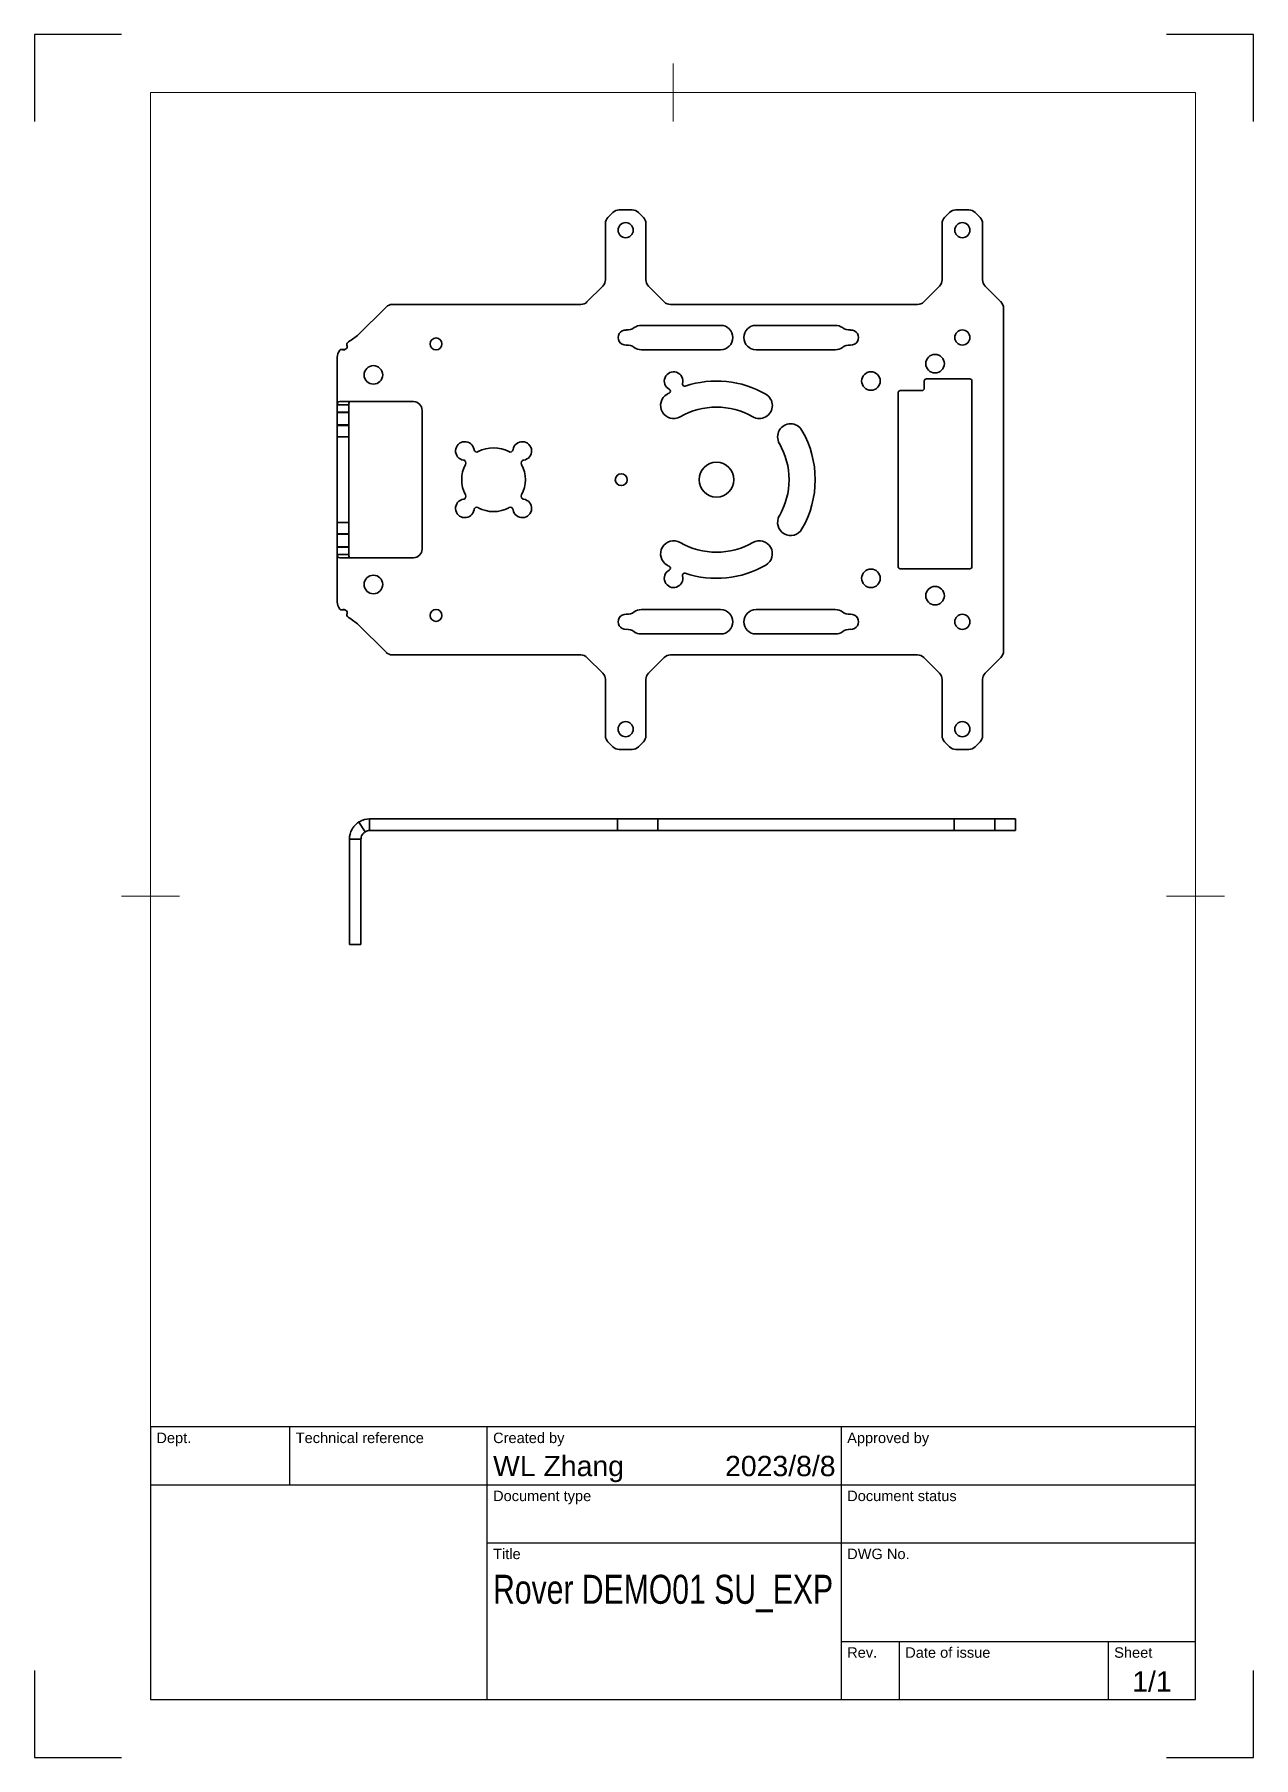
# Model space of a CAD drawing. Header units: millimetres. Extents: x 0 to 210, y 0 to 297.
import ezdxf
from ezdxf.enums import TextEntityAlignment as Align

# ---------------------------------------------------------------- set-up
doc = ezdxf.new("R2010")
doc.units = ezdxf.units.MM
doc.header["$LTSCALE"] = 0.75
for name, color, linetype, lineweight in [('BORDER', 7, 'Continuous', 18), ('TITLEBLOCK', 7, 'Continuous', 25), ('Visible', 7, 'Continuous', 35)]:
    doc.layers.add(name, color=color, linetype=linetype, lineweight=lineweight)
doc.styles.add('FusionTitle', font='arial.ttf')

# ---------------------------------------------------------------- blocks, each defined once
blk = doc.blocks.new('ISO_A4(P)_SHEET')
at = {"layer": 'BORDER'}
for p, q in [((110, 292), (110, 282)), ((200, 287), (20, 287)), ((20, 287), (20, 10)), ((200, 287), (200, 10)), ((15, 148.5), (25, 148.5)), ((205, 148.5), (195, 148.5)), ((20, 10), (200, 10))]:
    blk.add_line(p, q, dxfattribs=at)
at = {"layer": 'Defpoints'}
for p, q in [((15, 297), (0, 297)), ((0, 297), (0, 282)), ((210, 297), (195, 297)), ((210, 282), (210, 297)), ((0, 15), (0, 0)), ((210, 0), (210, 15)), ((0, 0), (15, 0)), ((195, 0), (210, 0))]:
    blk.add_line(p, q, dxfattribs=at)
blk = doc.blocks.new('ISO_TITLEBLOCK')
at = {"layer": 'TITLEBLOCK'}
for p, q in [((0, 47), (-180, 47)), ((-180, 47), (-180, 0)), ((-156, 37), (-156, 47)), ((-122, 0), (-122, 47)), ((-61, 0), (-61, 47)), ((0, 0), (0, 47)), ((-180, 37), (0, 37)), ((-122, 27), (0, 27)), ((-61, 10), (0, 10)), ((-51, 0), (-51, 10)), ((-15, 0), (-15, 10)), ((-180, 0), (0, 0))]:
    blk.add_line(p, q, dxfattribs=at)
at = {"layer": 'TITLEBLOCK', "style": 'FusionTitle'}
for s, p in [('Dept.', (-179, 46)), ('Technical reference', (-155, 46)), ('Created by', (-121, 46)), ('Approved by', (-60, 46)), ('Document type', (-121, 36)), ('Document status', (-60, 36)), ('Title', (-121, 26)), ('DWG No.', (-60, 26)), ('Rev.', (-60, 9)), ('Date of issue', (-50, 9)), ('Sheet', (-14, 9))]:
    blk.add_text(s, height=1.8, dxfattribs=at).set_placement(p, align=Align.TOP_LEFT)
for tag, height, p in [('DEPT', 3.5, (-179, 42)), ('TECHNICAL_REFERENCE', 3.5, (-155, 42)), ('CREATED_BY', 3.5, (-121, 42)), ('APPROVED_BY', 3.5, (-60, 42)), ('DOCUMENT_TYPE', 3.5, (-121, 32)), ('DOCUMENT_STATUS', 3.5, (-60, 32)), ('TITLE_1', 5, (-121, 21.5)), ('TITLE_2', 5, (-121, 14)), ('TITLE_3', 5, (-121, 6.5)), ('DATE_OF_ISSUE', 3.5, (-50, 5))]:
    blk.add_attdef(tag, text='', height=height, dxfattribs=at).set_placement(p, align=Align.TOP_LEFT)
for tag, p in [('CREATED_DATE', (-62, 42)), ('APPROVED_DATE', (-0.99, 42))]:
    blk.add_attdef(tag, text='', height=3.5, dxfattribs=at).set_placement(p, align=Align.TOP_RIGHT)
for tag, height, p in [('DRAWING_NUMBER', 5, (-30.5, 19.75)), ('REV', 3.5, (-56, 4.85)), ('SHEET', 3.5, (-7.5, 4.85))]:
    blk.add_attdef(tag, text='', height=height, dxfattribs=at).set_placement(p, align=Align.TOP_CENTER)

msp = doc.modelspace()

# ---------------------------------------------------------------- linework, layer by layer
at = {"layer": 'Visible'}
for p, q in [((98.34, 264.39), (98.34, 254.69)), ((99.65, 266.32), (98.78, 265.45)), ((102.97, 266.76), (100.71, 266.76)), ((104.9, 265.45), (104.03, 266.32)), ((105.34, 254.69), (105.34, 264.39)), ((156.34, 264.39), (156.34, 254.69)), ((157.65, 266.32), (156.78, 265.45)), ((160.97, 266.76), (158.71, 266.76)), ((162.9, 265.45), (162.03, 266.32)), ((163.34, 254.69), (163.34, 264.39)), ((97.9, 253.62), (95.18, 250.9)), ((108.5, 250.9), (105.78, 253.62)), ((155.9, 253.62), (153.18, 250.9)), ((166.44, 250.96), (163.78, 253.62)), ((60.59, 250.02), (55.66, 245.1)), ((94.12, 250.46), (61.65, 250.46)), ((152.12, 250.46), (109.56, 250.46)), ((166.94, 190.76), (166.94, 249.76)), ((104.55, 246.86), (118.2, 246.86)), ((124.3, 246.86), (137.95, 246.86)), ((52.16, 233.14), (52.16, 241.36)), ((52.83, 242.71), (53.51, 242.71)), ((118.2, 242.66), (104.55, 242.66)), ((137.95, 242.66), (124.3, 242.66)), ((153.65, 237.62), (161.13, 237.62)), ((148.78, 205.27), (148.78, 235.26)), ((149.15, 235.62), (152.91, 235.62)), ((153.28, 235.99), (153.28, 237.26)), ((161.5, 237.26), (161.5, 205.27)), ((53.28, 233.14), (52.16, 233.14)), ((52.16, 232.27), (52.16, 233.14)), ((52.16, 232.27), (52.16, 231.92)), ((52.16, 231.84), (52.16, 231.92)), ((54.16, 231.92), (52.16, 231.92)), ((52.16, 229.69), (52.16, 231.84)), ((54.16, 231.84), (52.16, 231.84)), ((55.66, 233.71), (52.58, 233.71)), ((54.16, 233.14), (53.28, 233.14)), ((54.16, 232.27), (54.16, 233.14)), ((54.16, 232.27), (54.16, 231.92)), ((54.16, 231.84), (54.16, 231.92)), ((54.16, 229.69), (54.16, 231.84)), ((55.66, 233.71), (65.28, 233.71)), ((66.78, 232.21), (66.78, 208.31)), ((52.16, 229.6), (52.16, 229.69)), ((54.16, 229.69), (52.16, 229.69)), ((52.16, 229.6), (52.16, 229.27)), ((54.16, 229.6), (52.16, 229.6)), ((52.16, 229.27), (52.16, 227.65)), ((54.16, 229.6), (54.16, 229.69)), ((54.16, 229.6), (54.16, 229.27)), ((54.16, 229.27), (54.16, 227.65)), ((52.16, 226.15), (52.16, 227.65)), ((54.16, 227.65), (52.16, 227.65)), ((52.16, 214.37), (52.16, 226.15)), ((54.16, 226.15), (54.16, 227.65)), ((54.16, 214.37), (54.16, 226.15)), ((52.16, 212.87), (52.16, 214.37)), ((54.16, 212.87), (54.16, 214.37)), ((52.16, 212.87), (52.16, 211.26)), ((54.16, 212.87), (52.16, 212.87)), ((52.16, 211.26), (52.16, 210.92)), ((52.16, 210.84), (52.16, 210.92)), ((54.16, 210.92), (52.16, 210.92)), ((54.16, 212.87), (54.16, 211.26)), ((54.16, 211.26), (54.16, 210.92)), ((54.16, 210.84), (54.16, 210.92)), ((52.16, 208.69), (52.16, 210.84)), ((54.16, 210.84), (52.16, 210.84)), ((52.16, 208.61), (52.16, 208.69)), ((54.16, 208.69), (52.16, 208.69)), ((52.16, 208.61), (52.16, 208.26)), ((54.16, 208.61), (52.16, 208.61)), ((52.16, 207.39), (52.16, 208.26)), ((54.16, 208.69), (54.16, 210.84)), ((54.16, 208.61), (54.16, 208.69)), ((54.16, 208.61), (54.16, 208.26)), ((54.16, 207.39), (54.16, 208.26)), ((52.16, 207.39), (53.28, 207.39)), ((52.16, 199.17), (52.16, 207.39)), ((52.58, 206.81), (55.66, 206.81)), ((53.28, 207.39), (54.16, 207.39)), ((65.28, 206.81), (55.66, 206.81)), ((161.13, 204.9), (149.15, 204.9)), ((53.51, 197.82), (52.83, 197.82)), ((104.55, 197.86), (118.2, 197.86)), ((124.3, 197.86), (137.95, 197.86)), ((55.66, 195.43), (60.59, 190.5)), ((118.2, 193.66), (104.55, 193.66)), ((137.95, 193.66), (124.3, 193.66)), ((61.65, 190.06), (94.12, 190.06)), ((95.18, 189.62), (97.9, 186.9)), ((105.78, 186.9), (108.5, 189.62)), ((109.56, 190.06), (152.12, 190.06)), ((153.18, 189.62), (155.9, 186.9)), ((163.78, 186.9), (166.44, 189.57)), ((98.34, 185.84), (98.34, 176.14)), ((105.34, 176.14), (105.34, 185.84)), ((156.34, 185.84), (156.34, 176.14)), ((163.34, 176.14), (163.34, 185.84)), ((98.78, 175.07), (99.65, 174.2)), ((100.71, 173.76), (102.97, 173.76)), ((104.03, 174.2), (104.9, 175.07)), ((156.78, 175.07), (157.65, 174.2)), ((158.71, 173.76), (160.97, 173.76)), ((162.03, 174.2), (162.9, 175.07))]:
    msp.add_line(p, q, dxfattribs=at)
at = {"layer": 'Visible', "extrusion": (0, 1, 0)}
for p, q in [((56.94, 159.54), (55.87, 161.23)), ((57.74, 161.78), (62.67, 161.78)), ((57.74, 160.66), (57.74, 161.78)), ((57.74, 159.78), (57.74, 160.66)), ((63.73, 161.78), (62.67, 161.78)), ((63.73, 161.78), (96.19, 161.78)), ((96.19, 161.78), (97.25, 161.78)), ((97.25, 161.78), (99.98, 161.78)), ((99.98, 161.78), (100.41, 161.78)), ((100.85, 161.78), (100.41, 161.78)), ((100.41, 159.78), (100.41, 161.78)), ((100.85, 161.78), (101.73, 161.78)), ((102.79, 161.78), (101.73, 161.78)), ((102.79, 161.78), (105.04, 161.78)), ((106.1, 161.78), (105.04, 161.78)), ((106.1, 161.78), (106.98, 161.78)), ((107.41, 161.78), (106.98, 161.78)), ((107.41, 161.78), (107.85, 161.78)), ((107.41, 159.78), (107.41, 161.78)), ((107.85, 161.78), (110.58, 161.78)), ((110.58, 161.78), (111.64, 161.78)), ((111.64, 161.78), (154.19, 161.78)), ((154.19, 161.78), (155.25, 161.78)), ((155.25, 161.78), (157.98, 161.78)), ((157.98, 161.78), (158.41, 161.78)), ((158.85, 161.78), (158.41, 161.78)), ((158.41, 159.78), (158.41, 161.78)), ((158.85, 161.78), (159.73, 161.78)), ((160.79, 161.78), (159.73, 161.78)), ((160.79, 161.78), (163.04, 161.78)), ((164.1, 161.78), (163.04, 161.78)), ((164.1, 161.78), (164.98, 161.78)), ((165.41, 161.78), (164.98, 161.78)), ((165.41, 161.78), (165.85, 161.78)), ((165.41, 159.78), (165.41, 161.78)), ((165.85, 161.78), (168.52, 161.78)), ((169.01, 161.78), (168.52, 161.78)), ((169.01, 159.78), (169.01, 161.78)), ((55.36, 158.28), (54.24, 158.28)), ((54.24, 153.53), (54.24, 158.28)), ((56.24, 158.28), (55.36, 158.28)), ((56.24, 153.53), (56.24, 158.28)), ((57.74, 159.78), (62.67, 159.78)), ((63.73, 159.78), (62.67, 159.78)), ((96.19, 159.78), (63.73, 159.78)), ((97.25, 159.78), (96.19, 159.78)), ((97.25, 159.78), (99.98, 159.78)), ((100.41, 159.78), (99.98, 159.78)), ((100.85, 159.78), (100.41, 159.78)), ((101.73, 159.78), (100.85, 159.78)), ((102.79, 159.78), (101.73, 159.78)), ((105.04, 159.78), (102.79, 159.78)), ((106.1, 159.78), (105.04, 159.78)), ((106.1, 159.78), (106.98, 159.78)), ((107.41, 159.78), (106.98, 159.78)), ((107.85, 159.78), (107.41, 159.78)), ((107.85, 159.78), (110.58, 159.78)), ((111.64, 159.78), (110.58, 159.78)), ((154.19, 159.78), (111.64, 159.78)), ((155.25, 159.78), (154.19, 159.78)), ((157.98, 159.78), (155.25, 159.78)), ((158.41, 159.78), (157.98, 159.78)), ((158.85, 159.78), (158.41, 159.78)), ((159.73, 159.78), (158.85, 159.78)), ((160.79, 159.78), (159.73, 159.78)), ((160.79, 159.78), (163.04, 159.78)), ((164.1, 159.78), (163.04, 159.78)), ((164.1, 159.78), (164.98, 159.78)), ((165.41, 159.78), (164.98, 159.78)), ((165.85, 159.78), (165.41, 159.78)), ((165.85, 159.78), (168.52, 159.78)), ((169.01, 159.78), (168.52, 159.78)), ((54.24, 152.47), (54.24, 153.53)), ((54.24, 144.37), (54.24, 152.47)), ((56.24, 153.53), (56.24, 152.47)), ((56.24, 152.47), (56.24, 144.37)), ((54.24, 144.37), (54.24, 143.31)), ((54.24, 140.59), (54.24, 143.31)), ((56.24, 144.37), (56.24, 143.31)), ((56.24, 140.59), (56.24, 143.31)), ((54.24, 140.59), (54.24, 140.15)), ((56.24, 140.15), (54.24, 140.15)), ((56.24, 140.59), (56.24, 140.15))]:
    msp.add_line(p, q, dxfattribs=at)
at = {"layer": 'Visible', "extrusion": (0, 0, -1)}
for centre, radius in [((-101.84, 263.26), 1.3), ((-159.84, 263.26), 1.3), ((-69.17, 243.66), 1.03), ((-159.84, 244.76), 1.3), ((-155.14, 240.26), 1.6), ((-58.39, 238.32), 1.6), ((-144.09, 237.26), 1.6), ((-117.49, 220.26), 3), ((-101.09, 220.26), 1.03), ((-58.39, 202.2), 1.6), ((-144.09, 203.26), 1.6), ((-155.14, 200.26), 1.6), ((-69.17, 196.86), 1.03), ((-159.84, 195.76), 1.3), ((-101.84, 177.26), 1.3), ((-159.84, 177.26), 1.3)]:
    msp.add_circle(centre, radius, dxfattribs=at)
at = {"layer": 'Visible'}
for centre, radius, start, end in [((99.84, 264.39), 1.5, 135, 180), ((100.71, 265.26), 1.5, 90, 135), ((102.97, 265.26), 1.5, 45, 90), ((103.84, 264.39), 1.5, 0, 45), ((157.84, 264.39), 1.5, 135, 180), ((158.71, 265.26), 1.5, 90, 135), ((160.97, 265.26), 1.5, 45, 90), ((161.84, 264.39), 1.5, 0, 45), ((61.65, 248.96), 1.5, 90, 135), ((165.25, 249.76), 1.69, 0, 45), ((102.05, 248.22), 2.16, 266.4291, 305.8425), ((140.44, 248.22), 2.16, 234.1575, 273.5709), ((102.05, 241.31), 2.16, 54.1575, 93.5709), ((140.44, 241.31), 2.16, 86.4291, 125.8425), ((109.18, 235.52), 0.369, 298.5771, 62.5292), ((111.99, 236.74), 0.369, 164.5173, 288.4694), ((152.91, 235.99), 0.369, 270, 0), ((117.49, 220.26), 12.5, 60, 120), ((117.49, 220.26), 12.5, 330, 30), ((73.82, 223.14), 0.5, 331.3816, 81.3116), ((76.21, 225.53), 0.5, 188.6884, 298.6184), ((81.96, 225.53), 0.5, 241.3816, 351.3116), ((84.35, 223.14), 0.5, 98.6884, 208.6184), ((73.82, 217.39), 0.5, 278.6884, 28.6184), ((84.35, 217.39), 0.5, 151.3816, 261.3116), ((76.21, 215), 0.5, 61.3816, 171.3116), ((81.96, 215), 0.5, 8.6884, 118.6184), ((117.49, 220.26), 12.5, 240, 300), ((109.18, 205.01), 0.369, 297.4708, 61.4229), ((111.99, 203.79), 0.369, 71.5306, 195.4827), ((102.05, 199.22), 2.16, 266.4291, 305.8425), ((140.44, 199.22), 2.16, 234.1575, 273.5709), ((102.05, 192.31), 2.16, 54.1575, 93.5709), ((140.44, 192.31), 2.16, 86.4291, 125.8425), ((61.65, 191.56), 1.5, 225, 270), ((165.25, 190.76), 1.69, 315, 0), ((99.84, 176.14), 1.5, 180, 225), ((103.84, 176.14), 1.5, 315, 0), ((157.84, 176.14), 1.5, 180, 225), ((161.84, 176.14), 1.5, 315, 0), ((100.71, 175.26), 1.5, 225, 270), ((102.97, 175.26), 1.5, 270, 315), ((158.71, 175.26), 1.5, 225, 270), ((160.97, 175.26), 1.5, 270, 315)]:
    msp.add_arc(centre, radius, start, end, dxfattribs=at)
at = {"layer": 'Visible', "extrusion": (0, 0, -1)}
for centre, radius, start, end in [((-96.84, 254.69), 1.5, 180, 225), ((-106.84, 254.69), 1.5, 315, 0), ((-154.84, 254.69), 1.5, 180, 225), ((-164.84, 254.69), 1.5, 315, 0), ((-94.12, 251.96), 1.5, 225, 270), ((-109.56, 251.96), 1.5, 270, 315), ((-152.12, 251.96), 1.5, 225, 270), ((-104.55, 244.76), 2.1, 54.1575, 90), ((-118.2, 244.76), 2.1, 90, 270), ((-124.3, 244.76), 2.1, 270, 90), ((-137.95, 244.76), 2.1, 90, 125.8425), ((-101.84, 244.76), 1.3, 266.4291, 93.5709), ((-140.66, 244.76), 1.3, 86.4291, 273.5709), ((-104.55, 244.76), 2.1, 270, 305.8425), ((-137.95, 244.76), 2.1, 234.1575, 270), ((-110.09, 237.26), 1.6, 297.4708, 195.4827), ((-117.49, 220.26), 17, 71.5306, 120), ((-153.65, 237.26), 0.369, 0, 90), ((-161.13, 237.26), 0.369, 90, 180), ((-110.11, 233.04), 2.25, 240, 60), ((-117.49, 220.26), 17, 60, 61.4229), ((-124.86, 233.04), 2.25, 120, 300), ((-149.15, 235.26), 0.369, 0, 90), ((-65.28, 232.21), 1.5, 90, 180), ((-130.26, 227.64), 2.25, 330, 150), ((-117.49, 220.26), 17, 150, 210), ((-74.14, 225.21), 1.6, 278.6884, 171.3116), ((-79.09, 220.26), 5.5, 61.3816, 118.6184), ((-84.04, 225.21), 1.6, 8.6884, 261.3116), ((-79.09, 220.26), 5.5, 331.3816, 28.6184), ((-79.09, 220.26), 5.5, 151.3816, 208.6184), ((-74.14, 215.31), 1.6, 188.6884, 81.3116), ((-84.04, 215.31), 1.6, 98.6884, 351.3116), ((-79.09, 220.26), 5.5, 241.3816, 298.6184), ((-130.26, 212.89), 2.25, 210, 30), ((-65.28, 208.31), 1.5, 180, 270), ((-110.11, 207.49), 2.25, 300, 120), ((-124.86, 207.49), 2.25, 60, 240), ((-117.49, 220.26), 17, 298.5771, 300), ((-117.49, 220.26), 17, 240, 288.4694), ((-149.15, 205.27), 0.369, 270, 0), ((-161.13, 205.27), 0.369, 180, 270), ((-110.09, 203.26), 1.6, 164.5173, 62.5292), ((-101.84, 195.76), 1.3, 266.4291, 93.5709), ((-104.55, 195.76), 2.1, 54.1575, 90), ((-118.2, 195.76), 2.1, 90, 270), ((-124.3, 195.76), 2.1, 270, 90), ((-137.95, 195.76), 2.1, 90, 125.8425), ((-140.66, 195.76), 1.3, 86.4291, 273.5709), ((-104.55, 195.76), 2.1, 270, 305.8425), ((-137.95, 195.76), 2.1, 234.1575, 270), ((-94.12, 188.56), 1.5, 90, 135), ((-109.56, 188.56), 1.5, 45, 90), ((-152.12, 188.56), 1.5, 90, 135), ((-96.84, 185.84), 1.5, 135, 180), ((-106.84, 185.84), 1.5, 0, 45), ((-154.84, 185.84), 1.5, 135, 180), ((-164.84, 185.84), 1.5, 0, 45)]:
    msp.add_arc(centre, radius, start, end, dxfattribs=at)
at = {"layer": 'Visible', "extrusion": (1e-16, 0, -1)}
msp.add_arc((-57.83, 158.19), 1.62, 39.7622, 56.3954, dxfattribs=at)
at = {"layer": 'Visible'}
for points in [[(53.92, 243.86), (53.79, 243.76), (53.75, 243.59), (53.82, 243.46)], [(55.66, 245.1), (55.06, 244.69), (54.45, 244.27), (53.92, 243.86)], [(52.63, 242.6), (52.32, 242.19), (52.16, 241.77), (52.16, 241.36)], [(52.96, 242.68), (52.83, 242.73), (52.7, 242.7), (52.63, 242.6)], [(52.16, 233.14), (52.16, 233.5), (52.27, 233.71), (52.58, 233.71)], [(54.16, 233.14), (54.16, 233.5), (54.21, 233.71), (54.34, 233.71)], [(52.58, 206.81), (52.27, 206.81), (52.16, 207.03), (52.16, 207.39)], [(54.34, 206.81), (54.21, 206.81), (54.16, 207.03), (54.16, 207.39)], [(52.16, 199.17), (52.16, 198.75), (52.32, 198.34), (52.63, 197.93)], [(52.63, 197.93), (52.7, 197.83), (52.83, 197.8), (52.96, 197.85)], [(53.82, 197.06), (53.75, 196.93), (53.79, 196.77), (53.92, 196.67)], [(53.92, 196.67), (54.45, 196.26), (55.06, 195.84), (55.66, 195.43)], [(54.7, 160.02), (54.78, 160.15), (54.91, 160.35), (55.03, 160.5)], [(55.87, 161.24), (55.87, 161.24), (55.91, 161.26), (56, 161.31)], [(56, 161.31), (56.53, 161.62), (57.13, 161.78), (57.74, 161.78)], [(54.24, 158.28), (54.24, 158.89), (54.4, 159.49), (54.7, 160.02)], [(56.24, 158.28), (56.24, 158.54), (56.31, 158.8), (56.44, 159.02)], [(56.44, 159.02), (56.47, 159.08), (56.53, 159.17), (56.58, 159.23)], [(56.94, 159.55), (56.94, 159.55), (56.96, 159.56), (56.99, 159.58)], [(56.99, 159.58), (57.22, 159.71), (57.48, 159.78), (57.74, 159.78)]]:
    msp.add_open_spline(points, degree=3, dxfattribs=at)
for points, knots in [([(53.82, 243.46), (53.96, 243.21), (53.83, 242.9), (53.57, 242.74), (53.38, 242.62), (53.13, 242.6), (52.96, 242.68)], [-2.372799, -2.372799, -2.372799, -2.372799, -1.018644, -1.018644, -1.018644, 0, 0, 0, 0]), ([(52.96, 197.85), (53.19, 197.96), (53.57, 197.86), (53.76, 197.63), (53.89, 197.47), (53.92, 197.25), (53.82, 197.06)], [-2.372799, -2.372799, -2.372799, -2.372799, -0.990302, -0.990302, -0.990302, 0, 0, 0, 0]), ([(55.03, 160.5), (55.27, 160.79), (55.64, 161.09), (55.83, 161.21), (55.85, 161.22), (55.86, 161.23), (55.87, 161.23)], [-2.372799, -2.372799, -2.372799, -2.372799, -0.990302, -0.990302, -0.990302, -0.910328, -0.910328, -0.910328, -0.910328])]:
    msp.add_open_spline(points, degree=3, knots=knots, dxfattribs=at)

# ---------------------------------------------------------------- block references
at = {"layer": 'BORDER'}
msp.add_blockref('ISO_A4(P)_SHEET', (0, 0), dxfattribs=at)
at = {"layer": 'TITLEBLOCK'}
ref = msp.add_blockref('ISO_TITLEBLOCK', (200, 10), dxfattribs=at)
ref.add_attrib('CREATED_DATE', '2023/8/8', dxfattribs={"height": 3.5, "style": 'FusionTitle'}).set_placement((138, 52), align=Align.TOP_RIGHT)
ref.add_attrib('SHEET', '1/1', dxfattribs={"height": 3.5, "style": 'FusionTitle'}).set_placement((192.5, 14.85), align=Align.TOP_CENTER)
ref.add_attrib('TITLE_1', 'Rover DEMO01 SU_EXP', dxfattribs={"height": 5, "style": 'FusionTitle', "width": 0.743435}).set_placement((79, 31.5), align=Align.TOP_LEFT)
ref.add_attrib('CREATED_BY', 'WL Zhang', dxfattribs={"height": 3.5, "style": 'FusionTitle'}).set_placement((79, 52), align=Align.TOP_LEFT)

doc.saveas('drawing.dxf')
